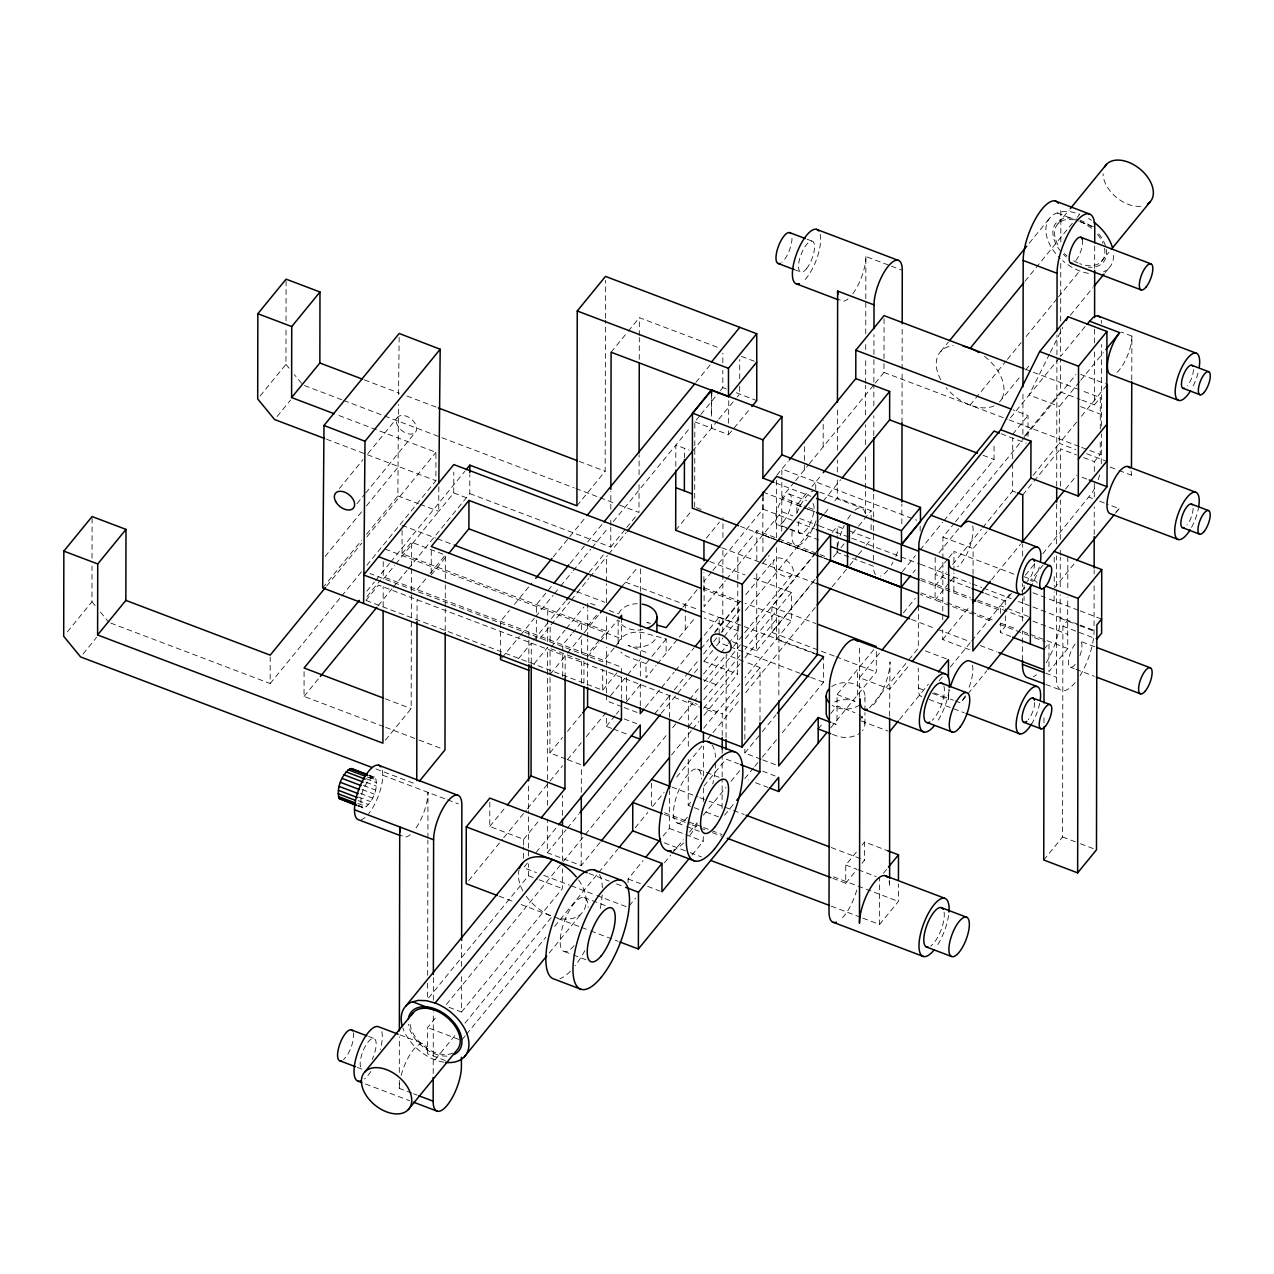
<?xml version="1.0" encoding="UTF-8"?>
<svg xmlns="http://www.w3.org/2000/svg" width="1274" height="1274" viewBox="0 0 1274 1274"><rect width="100%" height="100%" fill="white"/><g stroke="black" fill="none" stroke-linecap="round" stroke-linejoin="round"><path stroke-width="0.75" stroke-dasharray="5 3.75" d="M587.696 637.303L587.728 610.214M587.744 608.239L587.744 602.347L598.446 606.408M1043.756 860.014L1062.596 836.97L1062.898 626.203L1067.66 620.374L1067.771 597.092M67.379 631.808L91.951 601.742L92.015 566.07M92.031 558.155L92.094 516.543M110.727 623.066L270.152 683.549L270.199 657.034M260.151 395.911L285.949 364.348L286.013 328.676M286.029 320.761L286.093 279.149M383.793 726.658L304.04 696.4L304.088 669.885M383.156 606.488L383.187 586.677M383.235 561.627L383.203 576.772L621.553 667.194L621.489 698.279M411.757 1093.092L399.272 1088.346L399.288 1080.432M399.303 1072.501L399.367 1036.861M606.472 639.23L606.488 631.283L402.043 553.728L402.09 527.213M385.369 740.178L411.168 708.615L411.327 619.467M411.327 617.476L411.406 567.949M411.406 565.974L411.454 542.198L445.343 555.05L445.295 582.887M417.028 619.435L417.076 599.56M445.359 1060.541L427.523 1053.773L427.57 1027.561L437.619 1015.267M427.65 983.257L427.618 999.166L528.471 875.748L528.487 863.899M427.666 975.311L427.889 840.092M427.905 838.101L427.984 792.364A29.079 10.319 -69.2 0 1 413.811 830.951M431.233 572.997L431.281 550.288M433.208 1073.472L433.303 1012.082M433.335 1000.201L433.367 976.441M366.848 565.226L435.899 480.728L435.947 452.318L336.017 414.416M438.813 486.732L438.766 511.352L396.071 563.586M445.215 630.598L445.247 608.717M445.247 606.743L445.295 584.877M420.181 504.345L438.766 511.352L453.751 492.958L453.799 472.128M449.021 1007.288L461.507 1012.018L461.57 976.234M461.586 966.281L461.618 944.416M408.269 568.873L469.788 493.579L469.819 474.645M523.646 845.012L523.646 839.343L489.773 826.492L489.805 801.872M500.555 653.849L500.602 621.314L509.393 610.564M523.614 858.278L523.63 846.907M528.503 856.001L528.519 850.076M528.519 848.102L528.583 810.567M528.583 808.592L528.63 782.905M528.837 662.655L528.885 632.047M531.258 662.926L531.29 643.099L517.674 659.709M536.306 641.045L536.354 620.008M536.37 612.348L536.386 604.688L552.661 584.782M600.054 842.464L581.183 865.556L547.31 852.704L547.358 819.118M547.374 805.295L547.422 781.583M547.422 779.608L547.645 647.256L533.838 664.168M547.661 641.523L547.724 609.004M565.943 759.001L549.89 752.918L550.065 648.45L583.954 661.302L583.922 682.991M461.507 1012.018L562.36 888.615L562.391 868.788M562.407 860.874L562.455 829.167M562.487 815.296L562.519 795.486M562.726 676.605L562.774 652.829M562.774 650.839L562.774 644.899L571.564 634.149M565.13 677.768L565.178 655.951L378.489 585.1L366.116 600.197M581.183 865.556L581.247 833.865M581.31 792.253L581.358 768.477M581.501 683.278L581.549 661.477M581.565 653.546L581.581 637.701M581.597 629.77L581.613 621.855L572.822 632.605M587.601 685.428L587.696 639.198M366.211 600.5L602.713 690.237L602.745 669.407M576.915 505.794L605.166 471.221L605.421 320.14M605.437 318.15L605.5 280.376M611.679 728.378L606.328 726.355L606.344 717.485M606.392 694.84L606.376 700.796L622.429 706.879M606.392 692.849L606.44 667.035M606.44 665.044L606.472 647.176M606.52 616.791L606.488 631.283L587.664 654.342M606.551 602.889L606.583 583.635M606.583 581.708L606.631 556.674M469.788 493.579L610.74 547.04L610.787 527.165M610.787 525.175L610.787 519.219M610.819 509.282L610.851 491.382M618.161 620.884L618.113 645.504A19.381 13.202 0.1 0 1 646.921 633.783L666.159 638.975L666.127 653.18M615.31 646.475L621.601 638.784L621.632 619.132M626.394 699.84L626.442 676.239L608.876 697.722M628.066 882.739L628.066 878.949L643.083 860.571M639.054 484.646L638.991 512.466L616.712 504.026M639.07 474.708L639.102 454.818M639.261 359.395L639.309 337.53M639.309 335.556L639.341 317.656L719.157 347.929M640.281 705.764L640.312 684.058M640.328 676.176L640.36 658.419M640.36 656.444L640.408 628.83M640.472 591.359L640.519 567.694M666.159 638.975L646.014 663.627L645.982 677.832L656.062 665.506M651.603 783.176L651.555 807.796L664.104 792.428M663.101 836.078L669.36 828.419L669.423 790.772M669.551 717.437L669.598 695.636L673.15 691.288M675.809 466.38L675.841 445.072L689.218 450.12M684.425 457.939L684.457 448.257M685.253 629.77L685.285 610.119M685.301 608.144L685.301 604.21M698.9 809.436L688.199 805.375L688.279 756.135M688.294 746.277L688.374 700.971L697.292 704.363M694.68 507.036L694.84 421.837L699.697 415.881M691.989 855.061L703.248 841.27L703.248 835.33M703.312 801.633L703.344 787.762M703.359 775.882L703.407 746.15M703.885 590.292L703.917 572.552M711.465 393.666L711.418 416.63L711.816 391.898M814.452 653.212L719.189 617.062L719.141 642.622L728.298 646.093M722.103 808.385L722.151 778.828M722.151 776.869L722.183 755.195M722.199 753.221L722.199 749.287M722.215 735.496L722.262 713.822L740.56 691.432M720.367 390.592L722.804 387.615L722.82 370.4M722.836 362.74L722.852 353.169M722.772 632.095L722.868 574.924M722.868 572.95L722.915 547.326M722.931 537.469L722.963 517.754M726.053 737.423L726.196 654.693L744.032 661.445M703.981 715.303L737.646 674.105L737.805 581.454M737.805 579.479L737.853 553.856L756.852 530.605L777.251 538.345M728.553 643.434L738.681 631.028L738.745 602.634L703.391 589.241M739.684 386.356L739.653 394.016L737.2 396.978M739.7 378.712L739.748 359.587M760.881 759.177L744.828 753.077L744.828 749.144M744.844 739.286L744.908 705.764M742.376 645.44L756.645 650.855L756.788 570.035M756.804 560.178L756.852 530.605M759.989 720.734L760.084 667.544L745.816 662.13M762.919 551.738L762.951 534.714L775.914 539.619M712.899 570.449L762.999 509.138L763.015 497.784M834.151 656.046L771.853 632.43L771.901 606.87L815.615 553.394M776.535 547.597L776.36 639.261L744.956 677.672M776.551 537.708L776.646 476.412M778.828 694.967L778.955 616.106L745.083 603.255M781.758 531.178L781.854 476.794M781.854 474.868L781.87 469.055L916.77 520.222M817.367 654.82L776.36 639.261L791.345 620.868L791.409 592.474L752.456 577.727M796.903 512.53L796.903 504.966L806.952 492.688M804.34 469.899L804.34 462.319M804.356 460.424L804.388 441.489M815.726 489.519L815.742 481.954L822.001 474.294M823.163 446.84L823.211 420.34M782.3 732.725L823.561 682.227L823.609 656.683M837.018 720.097L837.05 694.537L873.821 649.565M875.445 574.622A29.079 10.319 -69.2 0 1 873.566 566.293L837.177 552.486L837.209 535.637M837.209 533.758L837.225 526.273L846.143 529.65M834.757 500.953L837.273 497.879L837.305 479.979M837.321 472.017L837.336 460.089M837.352 450.152L837.432 406.406M832.766 878.296L845.729 883.216L845.761 865.046L857.068 851.207M857.45 695.094L857.498 669.535M859.472 697.021L859.568 650.329A31.006 11.02 -69.2 0 0 859.058 645.074M862.052 863.246L864.568 860.173L864.6 841.987L887.787 850.777M864.935 724.03L864.95 712.676M864.95 710.781L864.982 695.636M865.444 513.948L865.476 490.187M865.492 488.213L865.54 454.547M865.556 444.642L865.603 424.831M865.619 414.926L865.667 385.226M865.667 383.251L865.715 357.5M865.731 349.586L865.747 341.655M865.747 333.74L865.89 256.504L889.539 265.47M871.129 529.666L871.145 522.085M871.145 520.19L871.161 510.731L837.273 497.879M873.582 560.337L873.598 550.448M873.598 548.457L873.63 532.612M873.63 530.637L873.646 518.757M873.646 516.782L873.693 493.006M873.789 435.581L873.821 415.77M873.837 405.88L873.884 384.095M873.884 382.104L873.932 356.37M873.932 354.379L873.964 334.584M830.728 727.773L876.273 672.035L876.321 650.409M862.864 918.14L879.57 924.478L879.649 877.897M875.286 383.06L883.981 372.422L883.997 360.685M884.013 358.727L884.076 315.633M889.618 716.211L890.032 661.891A31.006 11.02 -69.2 0 1 871.018 707.038M879.57 924.478L898.409 901.419L898.441 883.949M901.833 523.789L901.865 503.994M902.008 422.793L902.103 371.307M902.103 369.317L902.183 325.762M921.755 696.671A25.193 8.95 -69.2 0 1 918.602 692.276L918.251 668.102M918.395 605.628L918.299 648.227L908.282 660.489M920.146 531.019L920.162 523.455M935.212 557.423L935.084 600.006L992.382 621.585M969.339 649.66L942.712 639.548L942.728 629.69M942.76 619.849L942.887 560.735M942.887 558.776L942.935 537.102L954.226 523.296M932.393 693.375L948.366 699.458L948.382 689.505M953.892 591.152L953.923 573.013M953.923 571.055L953.955 551.403L1016.7 575.195M973.049 574.192L973.113 548.568L986.92 531.72M943.923 520.779L994.039 459.452L994.07 442.412M1010.919 636.538L1000.313 632.461L1000.345 622.906M1000.361 613.351L1000.393 605.707L1010.25 593.636M1005.345 615.804L1005.329 626.442L1000.313 632.461M982.636 527.723L1012.623 491.031L1012.671 464.532M1012.687 458.847L1012.719 438.017M1022.496 660.426L1022.544 630.869M1022.56 621.011L1022.608 597.363M1022.608 595.404L1022.624 583.572M1022.672 555.974L1022.688 544.157M1022.895 434.147L1022.958 390.72M1078.393 624.435L1024.041 603.542L1024.057 596.439M1027.991 436.345L1028.022 415.515L1013.212 409.894M1043.963 722.82L1043.963 714.873M1075.16 682.577A38.761 13.775 -69.2 0 1 1056.369 677.227L1056.576 555.862M1056.608 543.918L1056.672 504.122M1056.703 486.222L1056.926 356.895M1056.926 354.905L1056.974 334.998M1046.145 662.798A38.761 13.775 -69.2 0 0 1060.159 618.272L1060.191 594.624M1060.207 586.741L1060.255 557.184M1060.271 555.209L1060.286 547.326M1060.286 539.443L1060.366 500.029M1060.382 486.238L1060.446 448.798L1076.498 454.882M1024.137 436.552L1060.557 391.994L1060.605 358.44M1060.653 328.835L1060.605 356.465L1085.751 325.778M1060.669 320.952L1060.78 259.769M1060.812 241.996L1060.86 214.366A38.761 13.775 -69.2 0 0 1060.239 207.805M1044.059 649.246L1048.996 643.211L1048.948 671.605L1067.787 648.562L1067.66 620.374M1080.034 675.65A38.761 13.775 -69.2 0 0 1094.032 631.124L1094.127 581.868M1094.143 573.985L1094.143 570.035M1094.207 534.57L1094.255 506.972M1094.27 497.115L1094.302 483.324M1094.318 471.491L1094.334 461.65L1100.21 454.452L1100.242 438.782M1081.945 400.116L1094.43 404.845L1094.525 348.821M1094.541 342.929L1094.573 329.202M1094.669 268.416L1094.716 244.879M1100.258 428.988L1100.306 397.647L1081.722 390.608M550.097 640.854L550.177 623.766M1079.476 381.834L1059.379 406.438L1059.251 443.336L1030.841 478.084M1101.262 463.72L1101.373 433.908M1101.389 425.962L1101.66 344.506M1119.018 470.456L1131.439 475.186L1131.455 471.205M1131.758 379.827L1131.901 336.113L1121.247 332.068M762.999 496L762.792 534.905L779.401 541.179M694.84 421.837L728.521 434.705L728.553 430.883M728.601 423.207L728.792 396.389M366.546 534.268L397.87 495.936L398.459 404.431M398.555 394.574L399.144 337.403M1054.108 600.93L1054.203 591.837M357.739 805.996L364.603 807.859C373.218 801.457 378.41 788.431 375.575 777.968L369.094 775.054M1049.505 354.092L1029.121 394.972L1009.374 419.146M1050.381 352.309L1062.787 327.418M1042.801 553.76L1092.152 492.672A25.193 8.95 -69.2 0 0 1095.114 487.209M417.092 589.623L428.86 575.068M430.039 573.619L445.343 555.05M540.049 638.354L570.019 601.567M571.262 600.038L588.747 578.587M590.005 577.042L607.475 555.591M608.733 554.063L626.219 532.596M621.76 586.709L638.019 566.819M721.211 632.461L740.083 609.386M791.409 592.474L745.019 649.294M942.712 639.548L970.294 605.755M991.602 579.654L1020.426 544.332M1065.558 489.057L1076.833 475.234M939.145 680.746L942.903 676.144M950.404 666.955L970.39 642.462M971.648 640.933L1000.393 605.707L1005.68 607.746M1025.315 575.179L1034.058 564.478M1021.748 591.136L1028.022 583.46M955.245 700.907L960.58 702.929L966.807 695.286M968.065 693.757L986.761 670.825M1054.235 588.19L1075.463 562.184M1115.419 513.215L1119.161 508.629L1106.74 503.899M83.081 653.928L96.585 637.398M277.079 416.534L290.583 400.004M339.425 488.483L362.979 459.659M367.931 453.592L397.695 417.171M357.007 503.692L364.444 494.583M365.686 493.07L415.292 432.364A11.625 7.453 39.3 0 0 406.502 416.248A11.625 7.453 39.3 0 0 397.679 425.691A11.625 7.453 39.3 0 0 415.292 432.364M325.141 556.435L361.482 511.973M366.498 505.842L397.822 467.494M322.688 587.935L361.529 540.399M326.717 586.008L361.864 542.979M366.896 536.832L435.947 452.318M270.152 683.549L340.477 597.506M341.735 595.961L361.816 571.373M366.88 591.168L374.413 581.947M375.671 580.418L389.478 563.522M390.736 561.977L464.819 471.316M366.88 596.726L380.687 579.845M402.043 553.728L411.454 542.198M383.506 578.953L394.813 565.13M304.04 696.4L319.105 677.959M378.123 605.739L391.93 588.843M393.188 587.298L407.011 570.402M611.09 352.229L627.063 332.689M628.289 331.192L639.341 317.656M431.217 574.893L446.298 556.451M514.425 604.417L531.959 582.951M553.219 556.929L585.753 517.117M695.843 382.423L710.573 364.38M570.179 563.347L586.454 543.425M587.696 541.896L602.729 523.518M501.797 658.053L519.33 636.602M520.572 635.073L534.347 618.208M535.606 616.68L553.139 595.229M554.381 593.7L559.397 587.569M560.64 586.04L571.915 572.249M573.173 570.72L590.69 549.269M591.948 547.74L608.224 527.818M613.24 521.687L690.094 427.65M700.923 414.4L719.157 392.073M533.647 640.201L547.836 622.859M551.451 618.431L565.258 601.535M589.114 572.344L604.131 553.951M610.74 547.04L625.486 529.013M626.712 527.5L636.538 515.476M692.403 451.362L717.549 420.707M551.323 646.921L565.13 630.009M566.389 628.48L583.986 606.95M587.712 625.932L597.761 613.654M567.535 653.052L581.724 635.71M584.097 632.812L599.162 614.371M675.682 530.271L691.113 511.384M587.728 656.699L599.035 642.86M600.277 641.332L617.874 619.817M614.068 648.004L602.761 661.843L369.97 573.507M706.353 538.106L719.412 522.117M489.773 826.492L504.775 808.114M549.89 752.918L562.455 737.55M567.471 731.403L581.294 714.491M776.806 475.234L788.096 461.427M602.713 690.237L619.037 670.267M627.668 674.742L639.914 659.757M682.912 607.141L697.865 588.859M711.656 571.978L704.14 581.167L704.092 606.727L725.32 580.753M468.673 880.637L502.466 839.279M503.724 837.751L526.258 810.184M527.5 808.64L548.776 782.602M550.034 781.073L562.551 765.754M567.551 759.638L581.326 742.79M586.327 736.659L606.36 712.15M794.323 482.145L781.806 497.449L806.776 506.925M795.581 480.617L808.098 465.281M809.356 463.752L874.06 384.573M606.328 726.355L615.103 715.606M616.361 714.077L618.877 711.003M626.394 701.799L641.093 683.819M657.32 663.961L678.087 638.545M679.281 637.096L695.301 617.476M726.578 579.224L781.79 511.654L792.89 515.874M811.984 486.557L815.742 481.954M523.646 839.343L539.921 819.437M762.903 563.108L769.178 555.416M645.265 707.516L660.298 689.123M661.556 687.594L674.089 672.258M675.331 670.729L694.123 647.733M704.156 635.471L719.189 617.062M940.801 351.353L948.286 342.212M1029.233 243.159L1050.397 217.249M701.082 648.737L708.615 639.516M714.889 631.824L738.745 602.634M714.714 632.716L740.815 600.771M745.784 594.687L774.369 559.7M527.356 863.135L523.598 867.737L536.418 872.594M536.147 852.386L557.471 826.3M823.211 501.112L840.76 479.645M674.328 689.823L687.371 673.866M688.565 672.417L698.614 660.123M703.63 653.976L712.421 643.227M713.679 641.682L719.953 634.006M1057.961 223.762L1069.141 210.067M547.31 852.704L566.086 829.74M567.328 828.196L578.603 814.42M661.206 713.329L699.092 667.146M704.108 661.015L715.383 647.224M716.641 645.695L722.899 638.035M724.142 636.506L740.385 616.441M745.401 610.485L818.402 520.97M819.66 519.426L823.434 514.807M824.692 513.279L829.724 507.116M703.519 674.057L719.794 654.151M721.052 652.622L727.311 644.962M1024.981 281.236L1072.294 223.316M1077.278 217.233L1079.779 214.175L1071.004 211.818L1062.819 211.548L1055.796 213.411A38.761 24.843 39.3 0 0 1060.255 258.479M689.584 699.474L699.346 687.53M704.235 681.558L726.196 654.693M733.537 646.38L743.49 634.213M744.733 632.7L791.966 574.893A11.625 7.453 39.3 0 0 783.192 558.776A11.625 7.453 39.3 0 0 774.369 568.22A11.625 7.453 39.3 0 0 791.966 574.893M446.41 1004.501L562.025 863.024M563.283 861.495L667.576 733.856M672.608 727.709L677.641 721.562M678.899 720.017L696.48 698.502M704.028 689.266L740.465 644.676L731.674 641.395M745.497 638.529L815.87 552.406M832.193 532.421L837.225 526.273M703.774 699.729L740.003 655.425M739.955 663.834L703.471 708.487L716.084 713.026L739.939 683.819M744.987 657.687L778.955 616.106L791.345 620.868M671.557 754.972L691.511 730.559M692.753 729.031L698.996 721.403M756.645 650.855L815.79 578.476M833.403 556.929L839.693 549.221M840.951 547.693L844.726 543.058M852.29 533.822L857.322 527.659M858.58 526.13L871.161 510.731M771.853 632.43L815.567 578.937M435.023 1059.825L454.977 1035.396M464.962 1023.181L552.263 916.356A38.761 24.843 39.3 0 1 525.955 895.845M970.071 405.084L1006.189 360.892M1007.431 359.364L1021.143 342.61M1026.127 336.511L1057.261 298.403M1058.503 296.89L1079.667 270.98M745.449 685.46L760.084 667.544M465.233 1035.794L461.459 1040.412L427.57 1027.561M466.491 1034.249L545.829 937.17M554.636 926.373L597.458 873.98M598.716 872.451L617.619 849.328M635.232 827.766L647.797 812.398M676.653 777.076L702.993 744.844M708.01 738.697L711.784 734.095M713.026 732.566L740.64 698.789M745.656 692.642L815.901 606.679M832.225 586.725L848.532 566.755M849.79 565.226L857.306 556.005M858.565 554.477L864.839 546.801M866.097 545.272L871.113 539.125L847.927 530.334M1101.5 261.377L1108.953 252.252M549.205 952.968L581.645 913.283M999.437 402.027L1020.617 376.117M1025.602 370.017L1030.586 363.918M1070.431 315.156L1092.853 287.717M1105.306 272.477L1109.049 267.906M688.199 805.375L690.635 802.397M704.06 785.962L726.021 759.097L738.506 763.827M1059.315 358.074L1029.121 394.972L1059.379 406.438M744.828 753.077L761.088 733.187M762.33 731.658L776.089 714.825M1012.719 434.243L1028.022 415.515M629.276 905.814L635.551 898.122M664.439 862.785L670.713 855.109M671.971 853.564L683.278 839.741M689.553 832.049L697.085 822.829M703.359 815.153L725.973 787.491M730.989 781.344L741.038 769.05M902.406 571.596L915.385 555.703M920.115 549.922L942.664 522.324M753.539 767.919L744.78 778.637L748.348 779.991M754.781 766.391L761.04 758.747M762.282 757.218L777.299 738.856M913.012 572.79L915.369 569.892M955.484 521.767L1024.487 437.444M1025.745 435.915L1075.941 374.588M724.524 815.249L734.286 803.305M938.954 552.836L958.956 528.376M1080.734 380.305L1103.364 352.627M903.425 612.858L915.289 598.318M947.681 559.079L935.132 574.447L970.183 587.744M948.939 557.55L953.955 551.403M879.554 653.132L859.52 677.657L889.682 689.107L909.716 664.582M818.195 728.951L823.227 722.804M830.759 713.583L837.034 705.892L854.965 712.707M935.164 585.817L946.407 572.058M952.649 564.414L981.394 529.251M1076.514 422.22L1059.251 443.336L1075.67 449.563M1081.451 416.2L1107.361 384.525M1094.43 404.845L1100.306 397.647M948.891 583.094L935.084 600.006L920.274 594.385M950.149 581.565L953.923 576.947M1022.783 494.885L1060.446 448.798M859.44 720.256L864.441 714.125M869.457 707.994L907.024 662.018M899.619 719.444L928.428 684.186M1011.524 593.365L1005.234 601.041L1005.329 610.389M1042.976 565.146L1030.523 580.403L1037.386 582.998M862.084 845.06L864.6 841.987M845.729 883.216L857.036 869.394M883.423 873.279L887.182 868.677M550.32 674.073L565.178 655.951L699.904 707.134M654.74 713.759L669.598 695.636M688.629 726.61L698.518 714.523M703.71 728.123L716.084 713.026M718.775 419.21L735.974 398.459M728.521 434.705L750.641 408.03M374.301 777.029L372.645 777.14C364.03 783.542 358.838 796.568 361.673 807.031L362.947 807.971M650.441 623.368L646.937 622.429A19.381 13.202 0.1 0 1 650.998 624.483M920.863 580.434L970.231 599.035M977.62 601.822L1001.651 610.867M999.787 624.356L1032.625 636.92M397.87 495.936L418.318 503.644M741.452 356.401L756.708 362.15M781.249 541.88L818.147 555.83M819.994 556.531L827.383 559.318M709.793 561.547L745.035 574.908M704.729 587.999L741.42 601.869M625.502 582.138L698.885 609.864M700.716 610.564L730.066 621.648M738.681 631.028L704.235 617.986M703.168 679.711L716.147 684.632M1057.356 212.997L1078.696 221.135M1080.479 221.819L1094.748 227.234M891.354 266.17L902.279 270.311M807.015 239.193L812.207 241.168M1080.734 374.413L1105.593 383.856M793.925 269.467L800.852 272.095M1025.952 369.444L1031.526 371.562M1033.389 372.263L1079.858 389.892M1060.557 391.994L1080.161 399.431M1080.623 406.613L1103.698 415.388M883.981 372.422L1007.256 419.194M1009.119 419.894L1079.763 446.696M1081.626 447.397L1100.21 454.452M1086.626 453.719L1106.708 461.331M1110.148 467.08L1117.234 469.788M1083.633 457.589L1094.334 461.65M1001.221 433.765L1026.191 443.241M1082.152 477.272L1087.486 479.295M983.05 455.296L994.039 459.452M1088.999 497.147L1092.551 498.5M1099.637 501.208L1104.972 503.23M1012.623 491.031L1016.015 492.321M722.804 387.615L726.164 388.888M736.292 392.726L756.772 400.609M942.935 537.102L973.113 548.568M819.708 492.13L861.32 507.912M1024.073 576.708L1036.495 581.438M775.818 483.005L810.933 496.319M789.227 494.041L806.553 500.602M808.56 507.609L815.694 510.301M1078.425 610.246L1047.037 598.207M1080.209 610.931L1101.644 619.068M763.03 492.098L805.534 508.23M807.382 508.931L814.771 511.734M799.626 518.422L818.8 525.7M819.325 525.891L850.013 537.532M851.86 538.233L920.099 564.111M920.608 564.318L970.533 583.253M972.365 583.938L981.601 587.441M983.448 588.142L1011.126 598.637M1018.499 601.439L1024.041 603.542M1080.177 625.12L1094.462 630.55M1060.159 618.272L1077.995 625.04M1079.779 625.725L1094.032 631.124M762.999 509.138L795.087 521.321M984.945 593.35L1005.234 601.041L1005.234 599.799M1062.898 626.203L1096.834 639.102M781.758 525.859L818.784 539.889M920.576 578.507L970.422 597.426M977.779 600.213L1025.554 618.336M1032.896 621.123L1067.803 634.356M777.873 524.952L788.272 528.901M790.007 529.554L800.406 533.503M1094.764 646.73L1080.002 641.125A13.918 4.937 -69.2 0 1 1079.97 655.537M364.316 379.859L399.526 393.22M406.932 396.023L436.568 407.266M579.224 461.379L605.166 471.221M696.448 507.705L701.751 509.711M779.099 539.061L828.164 557.662M921.038 592.904L945.197 602.061M947.044 602.761L969.339 611.217M971.202 611.918L993.481 620.374M1000.918 623.193L1015.776 628.83M1023.197 631.649L1028.771 633.767M1030.634 634.468L1067.787 648.562M777.761 540.319L814.771 554.365M816.634 555.066L827.734 559.286M740.528 526.449L775.277 539.635M777.06 540.303L814.5 554.509M816.284 555.193L828.769 559.923M1070.415 667.242L1074.109 668.627M1075.957 669.328L1094.414 676.335M341.862 399.765L302.862 384.971L294.405 374.652M343.725 400.466L574.001 487.815M575.864 488.515L598.143 496.971M600.006 497.672L614.864 503.31M721.801 547.772L760.116 562.296M761.963 562.997L815.742 583.396M911.499 619.467L935.642 628.623M937.505 629.324L969.084 641.316M980.216 645.536L996.937 651.874M1045.667 673.166L1056.369 677.227M1045.795 684.472L1061.847 690.556M925.402 650.918L946.693 658.992M771.901 606.87L815.87 623.559M326.526 439.227L435.899 480.728M453.751 492.958L468.498 498.532M933.953 692.817L953.478 700.238M918.188 687.976L925.29 690.683M835.983 656.747L876.273 672.035M929.144 699.474L964.259 712.803M730.129 646.794L799.754 673.198M810.742 677.37L823.561 682.227M402.09 525.318L435.549 538.01M437.396 538.727L452.27 544.364M576.803 591.614L604.688 602.188M837.05 694.537L854.981 701.337A19.381 13.202 0.1 0 0 831.635 703.678M609.147 610.469L618.065 613.845M703.758 661.254L737.646 674.105M861.208 720.925L887.819 731.021M385.114 549.078L621.601 638.784M646.029 652.272L628.098 645.472A19.381 13.202 0.1 0 0 656.317 637.175M832.559 723.027L836.142 724.396A19.381 13.202 0.1 0 1 833.339 723.091M646.014 663.627L628.082 656.827A19.381 13.202 0.1 0 1 620.868 652.065M832.543 734.381L836.126 735.751A19.381 13.202 0.1 0 0 859.472 733.41M1062.596 836.97L1078.648 843.054M1080.432 843.722L1096.484 849.822M704.426 707.07L722.262 713.822M762.664 759.845L778.717 765.929M624.212 707.564L640.265 713.647M762.632 771.2L775.118 775.946M624.196 718.918L636.666 723.664M755.482 782.698L767.967 787.428M613.463 729.062L629.515 735.146M697.388 769.05L704.602 771.789M706.417 772.474L719.062 777.283M671.971 787.109L697.897 796.951M699.76 797.651L707.166 800.47M709.013 801.171L744.207 814.516M831.237 847.529L864.568 860.173M845.761 865.046L856.462 869.091M858.246 869.776L876.082 876.544M567.726 759.686L583.779 765.77M706.035 812.143L718.52 816.873M385.321 698.805L411.168 708.615M664.55 812.716L701.671 826.794M703.519 827.495L722.087 834.534M833.451 876.783L898.409 901.419M664.248 814.373L690.174 824.214M692.037 824.915L705 829.836M712.405 832.639L721.657 836.158M677.545 823.084L684.775 825.823M686.59 826.508L699.235 831.301M669.36 828.419L703.248 841.27M385.656 727.358L417.171 739.318M419.035 740.019L443.145 749.16M664.28 842.799L688.406 851.956M690.253 852.656L701.401 856.892M831.317 906.164L861.001 917.423M375.894 768.939L416.741 784.434M382.741 775.213L445.804 799.132M447.588 799.817L458.29 803.862M368.632 775.34L375.575 777.968M369.173 775.818L372.645 777.14M369.428 777.283L376.371 779.911M367.246 776.981L370.718 778.303M366.227 778.748L376.626 782.698M628.066 878.949L640.551 883.678M647.686 886.386L660.171 891.131M365.957 782.22L376.356 786.154M363.409 785.453L375.543 790.055M589.002 873.454L609.147 881.098M616.489 883.869L623.814 886.656M362.135 789.498L374.269 794.1M360.478 793.447L372.613 798.05M358.535 797.03L370.67 801.633M358.201 800.629L368.6 804.579M357.867 803.416L366.53 806.697M543.759 875.381L569.398 885.111M571.23 885.812L595.054 894.842M596.885 895.526L628.018 907.343M357.66 805.232L364.603 807.859M358.217 805.709L361.673 807.031M528.471 875.748L537.389 879.14M539.173 879.808L562.36 888.615M584.033 897.501L607.539 906.403M499.153 896.195L513.804 901.753M521.13 904.54L552.263 916.356M557.773 918.443L579.75 926.771M581.581 927.472L588.907 930.243M590.738 930.944L618.208 941.359M564.207 951.519L571.437 954.258M573.252 954.943L585.897 959.736M399.893 1034.854L423.414 1043.772M368.632 1036.463L373.839 1038.453M357.277 1067.389L362.485 1069.364A16.482 5.844 -69.2 0 1 363.042 1050.954A16.482 5.844 -69.2 0 1 374.731 1038.963A16.482 5.844 -69.2 0 1 372.151 1059.458M413.54 1093.761L417.108 1095.114M365.511 1083.983L409.671 1100.736M1034.44 637.621L1045.365 641.809M1032.911 592.76L1045.269 597.522M796.903 504.966L802.333 507.052M804.149 507.753L815.01 511.925M1007.447 608.431L1028.659 616.616M796.871 521.99L814.627 528.869M285.949 364.348L289.58 368.759M91.951 601.742L95.582 606.153M100.407 612.046L108.863 622.365M1101.309 320.395L1101.596 323.23M1054.203 557.216L1054.203 564.955M1054.219 576.581L1054.235 586.247M1067.803 556.627L1067.803 591.518M1024.073 585.562L1024.073 589.352M889.618 880.414L889.618 886.37A31.006 11.02 -69.2 0 0 889.109 881.114M859.52 705.016A19.381 13.202 0.1 0 1 832.113 705.286M831.667 686.638A19.381 13.202 0.1 0 1 855.013 684.297A19.381 13.202 0.1 0 1 864.393 699.044M1113.603 255.421A38.761 24.843 39.3 0 1 1103.65 271.744M1088.442 273.337A38.761 24.843 39.3 0 1 1062.739 260.74M1088.537 218.475A38.761 24.843 39.3 0 1 1091.356 220.275M994.054 405.865A38.761 24.843 39.3 0 1 946.136 387.678M940.753 379.763A38.761 24.843 39.3 0 1 953.223 345.668M984.499 356.386A38.761 24.843 39.3 0 1 1000.488 400.784M859.026 714.762A19.381 13.202 0.1 0 1 862.482 730.655M1104.51 248.303A28.792 18.441 39.3 0 1 1079.683 263.654M1078.043 263.001A28.792 18.441 39.3 0 1 1073.17 260.469M1067.118 256.058A28.792 18.441 39.3 0 1 1064.379 253.494M1057.914 244.847A28.792 18.441 39.3 0 1 1073.249 219.733M1079.763 221.485A28.792 18.441 39.3 0 1 1092.328 229.081M1097.535 234.416A28.792 18.441 39.3 0 1 1102.981 243.318M1140.771 206.261A28.792 18.441 39.3 0 1 1103.061 173.678M642.876 629.595A19.381 13.202 0.1 0 1 618.909 620.518M618.75 613.686A19.381 13.202 0.1 0 1 637.239 603.717M574.08 945.595A28.792 10.224 -69.2 0 1 560.146 941.613A28.792 10.224 -69.2 0 1 574.16 903.425A28.792 10.224 -69.2 0 1 588.11 907.391M599.497 874.649A58.158 20.655 -69.2 0 1 602.347 887.771M602.188 894.921A58.158 20.655 -69.2 0 1 599.831 910.607M584.862 950.627A58.158 20.655 -69.2 0 1 575.1 965.788M570.37 971.25A58.158 20.655 -69.2 0 1 559.939 978.687M711.975 744.828A58.158 20.655 -69.2 0 1 715.574 757.234M715.701 763.094A58.158 20.655 -69.2 0 1 712.771 783.908M697.34 823.768A58.158 20.655 -69.2 0 1 689.489 835.967M683.708 842.815A58.158 20.655 -69.2 0 1 673.277 850.236M687.434 817.144A28.792 10.224 -69.2 0 1 673.484 813.178A28.792 10.224 -69.2 0 1 687.498 774.974A28.792 10.224 -69.2 0 1 701.448 778.955M578.683 880.063A38.761 24.843 39.3 0 1 583.253 911.244A38.761 24.843 39.3 0 1 554.031 916.977M522.945 891.02A38.761 24.843 39.3 0 1 519.091 869.792M446.919 1056.114A30.719 19.683 39.3 0 1 408.444 1024.264M443.798 1062.182A38.761 24.843 39.3 0 1 402.839 1027.959M452.843 1053.072A28.792 18.441 39.3 0 1 425.42 1047.244A28.792 18.441 39.3 0 1 409.925 1021.875M1098.745 233.859A30.719 19.683 39.3 0 1 1088.314 267.158M1066.258 256.966A30.719 19.683 39.3 0 1 1063.344 254.227M1060.701 251.281A30.719 19.683 39.3 0 1 1066.338 217.997L1072.804 218.204A30.719 19.683 39.3 0 1 1078.011 219.447M1079.763 220.068A30.719 19.683 39.3 0 1 1091.961 227.154M1036.399 674.726A38.761 13.775 -69.2 0 1 1033.31 676.812M1075.192 664.375A13.918 4.937 -69.2 0 1 1068.44 662.448A13.918 4.937 -69.2 0 1 1075.224 643.991M1082.438 239.639A13.918 4.937 -69.2 0 1 1075.893 260.469M972.444 665.219A25.193 8.95 -69.2 0 1 968.033 689.998M965.262 695.795A25.193 8.95 -69.2 0 1 960.58 702.929M948.366 699.458A25.193 8.95 -69.2 0 1 949.64 689.744M856.701 890.16A31.006 11.02 -69.2 0 1 840.139 919.971M972.731 525.843A25.193 8.95 -69.2 0 1 957.698 566.803M1034.647 563.49A12.31 4.363 -69.2 0 1 1027.099 581.406M948.589 915.449A31.006 11.02 -69.2 0 1 935.976 947.49M1039.25 567.057A25.193 8.95 -69.2 0 1 1032.561 583.476M944.098 912.168A21.053 7.485 -69.2 0 1 930.673 946.056M1131.025 470.918A25.193 8.95 -69.2 0 1 1131.439 475.186M1119.161 508.629A25.193 8.95 -69.2 0 1 1115.992 511.877M943.843 685.906A21.053 7.485 -69.2 0 1 932.218 720.304M948.987 690.954A31.006 11.02 -69.2 0 1 936.358 722.995M1034.663 702.5A12.931 4.586 -69.2 0 1 1028.357 719.651M1198.786 506.176A25.193 8.95 -69.2 0 1 1190.107 529.825M1099.605 474.979A25.193 8.95 -69.2 0 1 1097.662 481.174M1039.68 703.407A25.193 8.95 -69.2 0 1 1031.51 724.126M1131.901 336.113A25.193 8.95 -69.2 0 1 1116.454 372.804M1193.085 508.39A12.597 4.475 -69.2 0 1 1186.954 525.095M1193.404 369.492A12.31 4.363 -69.2 0 1 1187.416 385.815M1198.022 373.059A25.193 8.95 -69.2 0 1 1192.082 388.124M382.28 770.292A29.079 10.319 -69.2 0 1 368.584 813.799M364.937 817.542A29.079 10.319 -69.2 0 1 361.529 819.58M410.164 834.709A29.079 10.319 -69.2 0 1 401.597 835.282M813.019 503.517A16.482 5.844 -69.2 0 1 810.837 521.878A16.482 5.844 -69.2 0 1 800.247 533.456A16.482 5.844 -69.2 0 1 799.961 517.785M791.998 238.286A16.482 5.844 -69.2 0 1 781.902 262.285M865.89 256.504A29.079 10.319 -69.2 0 1 851.733 295.09M848.07 298.833A29.079 10.319 -69.2 0 1 839.518 299.406M820.185 234.416A29.079 10.319 -69.2 0 1 802.843 281.681M401.183 1075.383A29.079 10.319 -69.2 0 1 417.092 1046.018A29.079 10.319 -69.2 0 1 427.523 1053.773M399.272 1088.346A29.079 10.319 -69.2 0 1 399.765 1082.247M816.045 520.875A29.079 10.319 -69.2 0 1 798.989 545.129A29.079 10.319 -69.2 0 1 792.444 529.22M796.791 513.438A29.079 10.319 -69.2 0 1 813.178 490.952M897.66 551.833A29.079 10.319 -69.2 0 1 895.511 557.12M893.058 562.057A29.079 10.319 -69.2 0 1 891.306 565.099M887.659 570.29A29.079 10.319 -69.2 0 1 880.589 576.087M353.328 1032.752A16.482 5.844 -69.2 0 1 343.486 1059.538M854.997 510.157A29.079 10.319 -69.2 0 1 864.966 512.992M837.177 552.486A29.079 10.319 -69.2 0 1 837.464 547.995M837.671 546.387A29.079 10.319 -69.2 0 1 838.658 541.275M840.123 535.94A29.079 10.319 -69.2 0 1 844.28 525.398M847.688 519.091A29.079 10.319 -69.2 0 1 851.351 513.9M381.818 1031.701A29.079 10.319 -69.2 0 1 380.385 1049.585M370.893 1071.418A29.079 10.319 -69.2 0 1 364.475 1078.951M711.402 424.29L711.402 428.112L711.449 424.306M806.506 268.703A16.482 5.844 -69.2 0 0 813.481 242.108A16.482 5.844 -69.2 0 0 799.61 259.084A16.482 5.844 -69.2 0 0 806.506 268.703M783.526 521.56A16.482 5.844 -69.2 0 0 790.485 494.981A16.482 5.844 -69.2 0 0 776.63 511.941A16.482 5.844 -69.2 0 0 783.526 521.56"/><path stroke-width="1.5" d="M363.631 603.223L365.001 441.25L440.183 349.251L399.176 333.47L323.994 425.468L322.688 587.935L742.025 747.01L817.367 654.82L817.653 491.955L776.646 476.412L701.305 568.602L701.019 731.451M751.867 406.533L756.772 400.609L756.724 333.74L605.5 276.41L577.249 310.983L576.915 505.794L469.835 465.169L466.077 469.788M1044.234 563.618L1054.187 551.419L1101.739 569.558L1101.612 633.258L1096.834 639.102L1096.484 849.822L1077.645 872.865L1043.756 860.014L1043.947 726.801M383.14 610.453L382.917 743.188L97.604 634.962L125.855 600.388L125.983 529.395L92.094 516.543L63.843 551.116L63.7 636.315L80.612 656.938L372.183 767.537M97.604 634.962L97.732 563.968L125.983 529.395M334.17 413.716L291.603 397.568L319.854 362.994L319.981 292.001L286.093 279.149L257.842 313.723L257.698 398.921L274.611 419.544L324.679 438.527M291.603 397.568L291.73 326.574L319.981 292.001M399.367 1030.921L399.733 826.937A29.079 10.319 -69.2 0 0 400.195 831.858M416.757 780.468L417.028 621.425M461.427 1057.277L461.411 1066.625A29.079 10.319 -69.2 0 1 447.238 1105.211A29.079 10.319 -69.2 0 1 433.16 1101.198L433.192 1077.438M433.367 974.467L433.606 839.789A29.079 10.319 -69.2 0 1 447.779 801.203A29.079 10.319 -69.2 0 1 461.857 805.216L461.634 940.435M445.199 632.573L444.992 749.86L419.21 781.44M689.489 858.119L661.954 891.8L662.002 863.406L489.821 798.081L466.268 826.89L466.173 883.694L497.322 895.511M448.798 553.394L468.896 528.806L468.959 500.411L701.544 588.54M469.819 472.75L469.835 465.169M500.555 653.849L500.539 659.582L528.821 670.315M528.63 780.93L528.837 664.566M507.291 805.057L531.051 775.962L531.242 664.917M562.471 825.202L562.471 819.262M541.163 817.908L564.939 788.813L565.13 677.768M581.247 833.865L581.31 796.218M583.906 686.925L583.779 765.77L621.457 719.667L621.489 700.222M582.552 712.946L587.569 706.799L587.601 687.371M610.851 489.391L611.09 352.229L728.505 396.74L756.708 362.15M621.632 619.132L621.632 615.199L619.116 618.272M618.877 847.783L632.716 830.839L632.78 802.445L662.4 813.672M620.04 942.059L638.37 949.003L638.465 892.214L662.002 863.406M639.102 452.827L639.261 363.377M640.265 707.739L640.265 713.647L644.023 709.045M640.408 626.872L640.472 593.334M656.906 631.856L656.922 616.712M669.423 788.781L669.551 719.412M675.793 470.249L675.682 530.271L720.017 547.087M692.323 493.962L684.361 490.856L684.425 459.882M773.971 482.305L762.887 478.1L781.886 454.85L781.949 416.582L711.465 389.844L692.467 413.094L692.292 508.151L738.665 525.748M701.226 731.133L701.289 702.754L363.631 574.956L453.815 464.564L707.946 560.847M703.423 742.185L703.439 732.279M703.933 560.719L703.965 541.004M711.465 393.666L711.465 389.844M722.199 749.287L722.215 737.471M726.037 749.239L726.053 739.398M742.025 747.01L742.312 584.145L817.653 491.955M736.722 800.311L759.909 771.948L759.989 722.692M762.887 478.1L762.951 439.833L781.949 416.582M763.015 495.889L763.03 492.098M769.751 788.112L778.669 791.488L778.685 777.299L638.37 949.003M778.812 700.875L778.717 765.929L818.226 717.581L830.775 722.342M818.179 743.14L818.226 717.581M826.221 696.018L826.189 713.058A19.381 13.202 0.1 0 0 828.944 719.635M816.825 577.409L830.552 560.608L830.6 535.048L816.395 529.554M837.448 402.425L837.639 291.077L874.028 304.884L873.98 328.644M901.036 615.756L901.196 587.234L847.497 567.026L847.576 524.49L816.809 512.626M999.437 433.096L994.086 431.058L901.323 544.619L901.307 561.611L849.36 541.912L849.392 524.92L847.576 524.49M789.339 459.898L855.778 378.601L855.825 350.207L884.076 315.633L1024.089 368.743M873.693 491.031L873.789 437.555M842.003 478.116L889.618 419.847L889.666 391.452L855.778 378.601M889.618 878.439L889.618 718.154M898.441 880.079L898.489 854.838L887.787 850.777M829.215 560.019L901.196 587.234L901.212 573.045M901.865 502.004L902.008 422.793M902.183 323.771L902.279 270.311A29.079 10.319 -69.2 0 0 888.185 266.298A29.079 10.319 -69.2 0 0 874.028 304.884M882.054 650.074L918.395 605.628L918.904 543.345A25.193 8.95 -69.2 0 1 927.583 519.696L1000.727 429.72L1039.711 351.513L1068.106 316.764L1106.931 331.479L1106.708 461.331L1078.298 496.096L1030.841 478.084L1030.985 441.202L1000.727 429.72M781.886 454.85L920.481 507.418L920.465 521.623L901.626 544.683L816.618 512.435M948.413 677.577L948.461 659.661L938.444 671.924M912.216 661.524L948.557 617.078L948.652 560.082L918.474 548.6M973.049 576.151L972.89 651.014L1019.248 594.21M1044.011 683.788L1027.959 677.704A38.761 13.775 -69.2 0 1 1022.481 664.375L1022.496 660.426M1022.704 542.183L1022.783 494.885L1017.703 492.958M1022.974 386.77L1023.197 260.469A38.761 13.775 -69.2 0 1 1037.195 215.959A38.761 13.775 -69.2 0 1 1058.36 203.267M1043.979 702.929L1044.059 649.246L1030.348 644.039L1030.507 586.215M1044.059 649.246L1044.234 587.601M1056.672 502.131L1056.703 488.213M1056.974 331.017L1057.07 273.321A38.761 13.775 -69.2 0 1 1075.957 221.883A38.761 13.775 -69.2 0 1 1094.748 227.234L1094.716 242.92M1077.645 872.865L1078.122 598.462L1101.739 569.558M1078.298 496.096L1078.537 366.243L1106.931 331.479M1094.143 568.061L1094.207 536.529M1094.589 317.433L1094.669 270.375M1096.834 639.102L1096.882 624.913L1101.644 619.068M1054.187 551.419L1106.995 486.716L1107.361 384.525M1131.471 467.239L1131.758 381.818M438.829 482.957L440.183 349.251M356.019 805.343L339.139 798.48C336.304 788.017 341.496 775.006 350.111 768.588L367.374 774.401M1066.338 320.315L1068.106 316.764M711.847 389.987L603.972 521.99M627.461 531.067L692.403 451.362M972.795 602.698L990.344 581.199M1021.684 542.804L1064.3 490.601M988.019 669.296L1030.427 617.301M1076.705 560.656L1114.177 514.744M325.459 587.537L270.199 655.139L125.855 600.388M359.348 600.388L304.088 668.006L383.474 698.104M320.363 676.43L376.865 607.284M468.959 500.411L431.281 546.498L701.082 648.737M577.249 310.983L711.529 361.912L739.78 327.338M535.701 578.364L551.976 558.458M587.011 515.588L694.617 383.92M728.505 396.74L728.473 368.313L756.724 333.74M553.903 583.253L568.937 564.876M566.516 599.99L587.855 573.873M600.42 612.842L621.76 586.709L700.573 616.584M681.717 608.606L666.175 627.62L657.432 625.263M823.259 472.75L889.666 391.452M695.381 646.205L701.64 638.529M405.753 1006.094L522.993 862.625M949.528 340.684L1026.748 246.201M558.713 824.772L640.233 725.002L640.217 739.207L631.299 735.831M364.81 1071.96L413.302 1012.607M1070.383 208.554L1106.453 164.426M579.845 812.892L660.266 714.682M402.329 1026.35A38.761 24.843 39.3 0 1 411.152 1002.256L418.175 1000.393L426.36 1000.663L435.119 1003.02L552.375 859.552M970.183 348.296L1023.723 282.764M816.857 551.865L830.6 535.048L849.36 541.912M601.312 840.92L669.073 758.03M817.16 605.134L830.966 588.254M408.349 1109.574A28.792 18.441 39.3 0 0 386.611 1069.682A28.792 18.441 39.3 0 0 364.762 1093.044A28.792 18.441 39.3 0 0 408.349 1109.574L456.84 1050.222A28.792 18.441 39.3 0 0 445.741 1016.334A28.792 18.441 39.3 0 0 411.438 1015.251M1111.438 249.21L1149.992 202.04M464.389 1056.751L546.721 956.01M1094.095 286.188L1104.064 274.006M901.626 544.683L901.482 530.669L920.481 507.418M645.584 857.513L660.601 839.136M1087.009 324.233L1092.678 317.943A25.193 8.95 -69.2 0 1 1100.099 317.449M777.331 713.297L823.609 656.683L816.284 653.896M901.196 587.234L910.639 575.673M1105.864 349.554L1119.687 332.641L1089.525 321.159M989.42 528.646L1030.841 478.084M778.669 791.488L826.969 732.391M1078.361 459.166L1106.772 424.417M889.602 731.706L898.361 720.973M888.44 867.132L898.489 854.838M930.753 515.158L960.93 526.64L1030.985 441.202M675.761 487.671L684.361 490.856M919.08 579.766L830.584 546.403M972.078 599.72L975.773 601.121M711.529 361.912L728.473 368.313M692.467 413.094L762.951 439.833M468.896 528.806L621.76 586.709M378.553 556.706L701.305 679.01M1055.382 201.037L1089.27 213.889M1080.702 237.219L1150.868 263.829M1071.116 263.336L1141.281 289.946M1023.197 260.469L1057.07 273.321M1098.156 316L1196.111 353.153M1191.668 365.256L1208.564 371.658M816.554 229.352L898.154 260.31M789.673 232.632L805.279 238.541M1183.196 388.347L1200.076 394.765M1178.753 400.45L1110.976 374.747A25.193 8.95 -69.2 0 1 1108.364 357.867A25.193 8.95 -69.2 0 1 1119.687 332.641M1039.711 351.513L1078.537 366.243M778.318 263.543L793.925 269.467M796.521 283.911L838.133 299.709M855.825 350.207L1011.365 409.193M1127.872 466.523L1195.649 492.226M1191.301 504.042L1208.421 510.54M1089.254 479.964L1106.995 486.716M1182.622 527.691L1199.742 534.188M889.618 419.847L977.556 453.21M1178.291 539.523L1110.514 513.82A25.193 8.95 -69.2 0 1 1111.772 484.646A25.193 8.95 -69.2 0 1 1129.815 467.956M1037.339 547.151L969.578 521.448A25.193 8.95 -69.2 0 0 960.93 526.64M1032.896 559.254L1049.967 565.72M816.475 498.421L901.482 530.669M1046.018 586.279L1078.122 598.462M1024.423 582.345L1041.495 588.827M901.323 544.619L918.267 551.069M1019.98 594.448L952.219 568.745A25.193 8.95 -69.2 0 1 948.652 560.082M257.842 313.723L291.73 326.574M972.03 588.445L983.098 592.649M1096.611 647.431L1150.151 667.735M319.854 362.994L362.469 379.158M438.431 407.967L577.377 460.678M829.581 559.987L918.427 593.684M830.552 560.608L847.497 567.026M918.395 605.628L948.557 617.078M1096.261 677.035L1140.564 693.852M816.761 583.54L909.636 618.766M998.8 652.575L1043.374 669.487M1022.481 664.375L1043.884 672.497M1037.052 686.527L969.291 660.824A25.193 8.95 -69.2 0 0 950.452 686.686M701.305 568.602L742.312 584.145M1032.832 698.041L1049.935 704.538M817.701 624.244L876.321 646.491M855.173 639.659L945.117 673.787M940.897 682.928L966.218 692.546M1023.914 722.31L1041.033 728.808M966.106 713.504L1019.694 733.824M801.585 673.898L808.91 676.669M927.456 722.645L952.793 732.247M454.133 545.065L574.94 590.897M864.282 709.427L923.746 731.993M818.195 728.951L830.744 733.713M707.5 741.5L734.604 751.787M740.29 764.496L759.909 771.948M587.569 706.799L621.457 719.667M63.843 551.116L97.732 563.968M651.603 779.385L670.124 786.408M746.054 815.217L829.39 846.828M885.223 875.7L944.719 898.266M941.789 907.821L966.87 917.328A21.053 7.485 -69.2 0 1 961.026 949.671A21.053 7.485 -69.2 0 1 949.464 943.668A21.053 7.485 -69.2 0 1 966.87 917.328M727.215 838.26L830.919 877.595M531.051 775.962L564.939 788.813M632.716 830.839L660.569 841.397M710.669 860.412L829.454 905.464M926.294 946.932L951.36 956.44M667.433 850.634L694.537 860.921M833.403 922.36L923.363 956.471M378.633 765.212L457.748 795.231M366.896 774.688L351.767 768.477M350.111 768.588L367.453 775.165M348.184 769.751L365.511 776.328M346.114 771.885L365.176 779.115M344.044 774.831L363.106 782.061M594.162 869.935L621.266 880.223M342.101 778.398L361.163 785.628M466.268 826.89L587.171 872.754M625.645 887.341L638.465 892.214M340.445 782.347L359.507 789.577M339.171 786.408L358.233 793.638M338.358 790.294L357.421 797.524M338.088 793.75L355.414 800.327M338.343 796.537L355.685 803.114M342.069 799.308L354.204 803.91M339.139 798.48L356.481 805.057M354.49 809.786L433.606 839.789M400.211 835.569L358.615 819.787A29.079 10.319 -69.2 0 1 360.048 786.122A29.079 10.319 -69.2 0 1 380.878 766.884M581.199 989.357L554.094 979.069A58.158 20.655 -69.2 0 1 556.021 914.095A58.158 20.655 -69.2 0 1 597.315 871.75M412.712 1001.842L435.119 1010.33M398.077 1034.169L378.187 1026.621A29.079 10.319 -69.2 0 0 356.975 1054.649A29.079 10.319 -69.2 0 0 361.068 1080.989M351.258 1029.886L366.896 1035.81M339.903 1060.796L355.542 1066.736M418.891 1095.783L433.16 1101.198M358.153 1081.196L361.832 1082.582M413.349 1102.121L437.269 1111.199M1012.687 637.223L1030.348 644.039M323.994 425.468L365.001 441.25M1104.59 167.053A28.792 18.441 39.3 0 1 1140.835 169.745A28.792 18.441 39.3 0 1 1147.46 204.095M642.255 604.115A19.381 13.202 0.1 0 1 656.715 614.992A19.381 13.202 0.1 0 1 647.511 628.241M671.207 850.793A58.158 20.655 -69.2 0 1 667.544 790.39A58.158 20.655 -69.2 0 1 710.653 743.315M435.119 1003.02A38.761 24.843 39.3 0 1 468.545 1039.68A38.761 24.843 39.3 0 1 445.486 1062.405M519.601 868.183A38.761 24.843 39.3 0 1 576.31 876.958M454.038 1054.538A30.719 19.683 39.3 0 0 458.353 1028.994A30.719 19.683 39.3 0 0 428.16 1007.049L421.678 1006.842A30.719 19.683 39.3 0 0 408.333 1019.311M963.112 346.241A38.761 24.843 39.3 0 1 978.942 352.579M1094.095 222.281A38.761 24.843 39.3 0 1 1112.473 247.634M828.976 702.595A19.381 13.202 0.1 0 1 828.657 689.393M1072.517 263.24A13.918 4.937 -69.2 0 1 1071.816 247.22A13.918 4.937 -69.2 0 1 1082.438 239.639M934.001 950.101A31.006 11.02 -69.2 0 1 918.984 944.798A31.006 11.02 -69.2 0 1 935.403 903.139A31.006 11.02 -69.2 0 1 948.971 912.057M1031.797 584.75A25.193 8.95 -69.2 0 1 1016.461 587.33A25.193 8.95 -69.2 0 1 1029.758 551.101A25.193 8.95 -69.2 0 1 1040.476 561.101M836.508 922.153A31.006 11.02 -69.2 0 1 829.008 911.69L829.422 687.212A31.006 11.02 -69.2 0 1 840.633 651.603A31.006 11.02 -69.2 0 1 857.561 641.443M1025.666 582.266A12.31 4.363 -69.2 0 1 1025.029 568.108A12.31 4.363 -69.2 0 1 1034.44 561.404M1190.107 529.825A25.193 8.95 -69.2 0 1 1174.771 532.405A25.193 8.95 -69.2 0 1 1188.069 496.175A25.193 8.95 -69.2 0 1 1198.786 506.176M928.284 947.171A21.053 7.485 -69.2 0 1 927.361 923.905A21.053 7.485 -69.2 0 1 943.254 909.381M929.686 722.135A21.053 7.485 -69.2 0 1 926.453 702.149A21.053 7.485 -69.2 0 1 942.664 683.772M887.612 877.483A31.006 11.02 -69.2 0 0 870.683 887.644A31.006 11.02 -69.2 0 0 859.472 923.252L859.886 698.757A31.006 11.02 -69.2 0 0 867.387 709.22M934.399 725.607A31.006 11.02 -69.2 0 1 919.382 720.32A31.006 11.02 -69.2 0 1 935.785 678.644A31.006 11.02 -69.2 0 1 949.369 687.562M1026.733 721.323A12.931 4.586 -69.2 0 1 1023.946 708.917A12.931 4.586 -69.2 0 1 1034.456 700.302M1031.51 724.126A25.193 8.95 -69.2 0 1 1016.174 726.706A25.193 8.95 -69.2 0 1 1029.472 690.492A25.193 8.95 -69.2 0 1 1040.189 700.493M1183.896 527.611A12.597 4.475 -69.2 0 1 1182.654 514.648A12.597 4.475 -69.2 0 1 1192.273 504.775M1184.422 388.267A12.31 4.363 -69.2 0 1 1183.212 375.607A12.31 4.363 -69.2 0 1 1192.607 365.957M1190.569 390.752A25.193 8.95 -69.2 0 1 1175.233 393.332A25.193 8.95 -69.2 0 1 1188.531 357.102A25.193 8.95 -69.2 0 1 1199.248 367.103M779.975 263.431A16.482 5.844 -69.2 0 1 778.35 246.471A16.482 5.844 -69.2 0 1 790.947 233.572M341.559 1060.685A16.482 5.844 -69.2 0 1 339.935 1043.74A16.482 5.844 -69.2 0 1 352.532 1030.825M799.435 283.72A29.079 10.319 -69.2 0 1 796.568 253.797A29.079 10.319 -69.2 0 1 818.784 231.008M837.846 294.517A29.079 10.319 -69.2 0 1 837.639 291.077M601.153 977.381A58.158 20.655 -69.2 0 0 625.741 883.551A58.158 20.655 -69.2 0 0 576.803 943.429A58.158 20.655 -69.2 0 0 601.153 977.381M601.201 955.882A28.792 10.224 -69.2 0 0 613.367 909.429A28.792 10.224 -69.2 0 0 589.145 939.065A28.792 10.224 -69.2 0 0 601.201 955.882M714.491 848.946A58.158 20.655 -69.2 0 0 739.079 755.116A58.158 20.655 -69.2 0 0 690.142 814.994A58.158 20.655 -69.2 0 0 714.491 848.946M714.539 827.431A28.792 10.224 -69.2 0 0 726.706 780.978A28.792 10.224 -69.2 0 0 702.484 810.63A28.792 10.224 -69.2 0 0 714.539 827.431M1145.342 690.986A13.918 4.937 -69.2 0 0 1151.234 668.532A13.918 4.937 -69.2 0 0 1139.513 682.864A13.918 4.937 -69.2 0 0 1145.342 690.986M712.214 644.278A11.625 7.453 39.3 0 0 729.811 650.95A11.625 7.453 39.3 0 0 721.036 634.834A11.625 7.453 39.3 0 0 712.214 644.278M335.683 501.558A11.625 7.453 39.3 0 0 353.296 508.246A11.625 7.453 39.3 0 0 344.506 492.114A11.625 7.453 39.3 0 0 335.683 501.558M1146.059 287.08A13.918 4.937 -69.2 0 0 1151.935 264.626A13.918 4.937 -69.2 0 0 1140.23 278.958A13.918 4.937 -69.2 0 0 1146.059 287.08M1204.296 392.233A12.31 4.363 -69.2 0 0 1209.504 372.358A12.31 4.363 -69.2 0 0 1199.152 385.035A12.31 4.363 -69.2 0 0 1204.296 392.233M1045.476 726.148A12.931 4.586 -69.2 0 0 1050.939 705.27A12.931 4.586 -69.2 0 0 1040.062 718.6A12.931 4.586 -69.2 0 0 1045.476 726.148M1045.715 586.295A12.31 4.363 -69.2 0 0 1050.923 566.436A12.31 4.363 -69.2 0 0 1040.555 579.097A12.31 4.363 -69.2 0 0 1045.715 586.295M960.214 726.881A21.053 7.485 -69.2 0 0 967.985 693.375A21.053 7.485 -69.2 0 0 950.308 716.928A21.053 7.485 -69.2 0 0 960.214 726.881M1204.057 531.592A12.597 4.475 -69.2 0 0 1209.392 511.256A12.597 4.475 -69.2 0 0 1198.786 524.235A12.597 4.475 -69.2 0 0 1204.057 531.592"/></g></svg>
